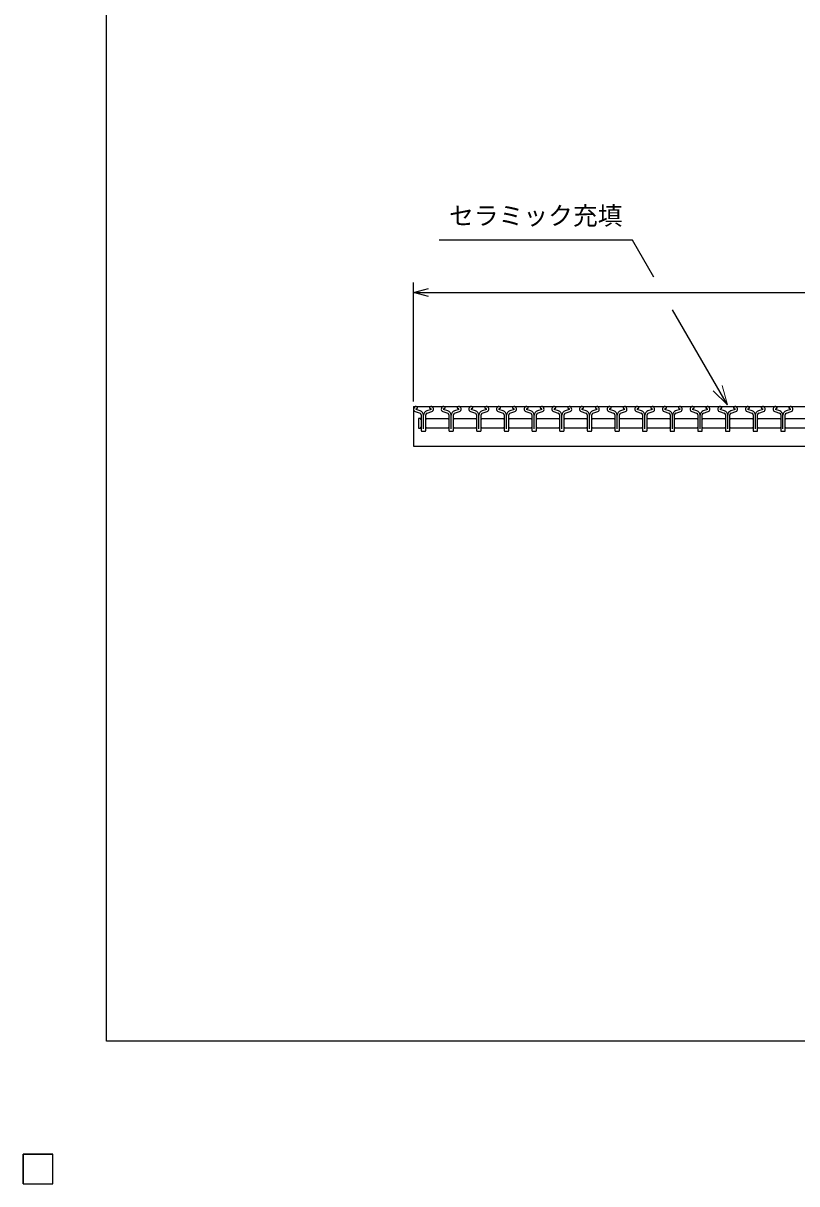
# Model space of a CAD drawing. Units: millimetres, scale not verified. Extents: x -1820 to 1724, y -1285 to 1059.
# Drawn here: x -1820 to -1039, y -1285 to -114 of the extents above; entities that cross this region are included whole.
import ezdxf
from ezdxf.enums import TextEntityAlignment as Align

# ---------------------------------------------------------------- set-up
doc = ezdxf.new("R2010")
doc.units = ezdxf.units.MM
doc.header["$LTSCALE"] = 10
for name, color, linetype, lineweight in [('0_2', 150, 'Continuous', 25), ('16', 3, 'Continuous', 25), ('22', 2, 'Continuous', 25)]:
    doc.layers.add(name, color=color, linetype=linetype, lineweight=lineweight)
doc.styles.add('ベクトル', font='')
doc.styles.get('ベクトル').set_extended_font_data('ベクトル')

msp = doc.modelspace()

# ---------------------------------------------------------------- linework, layer by layer
at = {"layer": '0_2'}
for p, q in [((-1736, -1141), (-1736, 1059)), ((1724, -1141), (-1736, -1141))]:
    msp.add_line(p, q, dxfattribs=at)
at = {"layer": '0_2', "color": 4}
for p, q in [((-1205.28, -333.27), (-1400.28, -333.27)), ((-1183.66, -370.72), (-1205.28, -333.27)), ((-1109.45, -499.26), (-1164.76, -403.46))]:
    msp.add_line(p, q, dxfattribs=at)
at = {"layer": '0_2', "color": 4, "lineweight": 13}
for p, q in [((-1123.59, -485.11), (-1109.45, -499.26)), ((-1109.45, -499.26), (-1114.63, -479.94))]:
    msp.add_line(p, q, dxfattribs=at)
at = {"layer": '16'}
for p, q in [((-1426, -501), (-430, -501)), ((-1426, -501), (-1426, -541)), ((-1423.46, -503.31), (-1422.02, -502.61)), ((-1422.02, -502.61), (-1422.02, -502.38)), ((-1410, -502.38), (-1410, -502.61)), ((-1410, -502.61), (-1408.56, -503.31)), ((-1395.56, -503.31), (-1394.12, -502.61)), ((-1394.12, -502.61), (-1394.12, -502.38)), ((-1382.1, -502.38), (-1382.1, -502.61)), ((-1382.1, -502.61), (-1380.66, -503.31)), ((-1367.66, -503.31), (-1366.22, -502.61)), ((-1366.22, -502.61), (-1366.22, -502.38)), ((-1354.2, -502.38), (-1354.2, -502.61)), ((-1354.2, -502.61), (-1352.76, -503.31)), ((-1339.76, -503.31), (-1338.32, -502.61)), ((-1338.32, -502.61), (-1338.32, -502.38)), ((-1326.3, -502.38), (-1326.3, -502.61)), ((-1326.3, -502.61), (-1324.86, -503.31)), ((-1311.86, -503.31), (-1310.42, -502.61)), ((-1310.42, -502.61), (-1310.42, -502.38)), ((-1298.4, -502.38), (-1298.4, -502.61)), ((-1298.4, -502.61), (-1296.96, -503.31)), ((-1283.96, -503.31), (-1282.52, -502.61)), ((-1282.52, -502.61), (-1282.52, -502.38)), ((-1270.5, -502.38), (-1270.5, -502.61)), ((-1270.5, -502.61), (-1269.06, -503.31)), ((-1256.06, -503.31), (-1254.62, -502.61)), ((-1254.62, -502.61), (-1254.62, -502.38)), ((-1242.6, -502.38), (-1242.6, -502.61)), ((-1242.6, -502.61), (-1241.16, -503.31)), ((-1228.16, -503.31), (-1226.72, -502.61)), ((-1226.72, -502.61), (-1226.72, -502.38)), ((-1214.7, -502.38), (-1214.7, -502.61)), ((-1214.7, -502.61), (-1213.26, -503.31)), ((-1200.26, -503.31), (-1198.82, -502.61)), ((-1198.82, -502.61), (-1198.82, -502.38)), ((-1186.8, -502.38), (-1186.8, -502.61)), ((-1186.8, -502.61), (-1185.36, -503.31)), ((-1172.36, -503.31), (-1170.92, -502.61)), ((-1170.92, -502.61), (-1170.92, -502.38)), ((-1158.9, -502.38), (-1158.9, -502.61)), ((-1158.9, -502.61), (-1157.46, -503.31)), ((-1144.46, -503.31), (-1143.02, -502.61)), ((-1143.02, -502.61), (-1143.02, -502.38)), ((-1131, -502.38), (-1131, -502.61)), ((-1131, -502.61), (-1129.56, -503.31)), ((-1116.56, -503.31), (-1115.12, -502.61)), ((-1115.12, -502.61), (-1115.12, -502.38)), ((-1103.1, -502.38), (-1103.1, -502.61)), ((-1103.1, -502.61), (-1101.66, -503.31)), ((-1088.66, -503.31), (-1087.22, -502.61)), ((-1087.22, -502.61), (-1087.22, -502.38)), ((-1075.2, -502.38), (-1075.2, -502.61)), ((-1075.2, -502.61), (-1073.76, -503.31)), ((-1060.76, -503.31), (-1059.32, -502.61)), ((-1059.32, -502.61), (-1059.32, -502.38)), ((-1047.3, -502.38), (-1047.3, -502.61)), ((-1047.3, -502.61), (-1045.86, -503.31)), ((-1424.38, -506.18), (-1419.51, -507.89)), ((-1419.3, -505.53), (-1423.62, -504.01)), ((-1419.25, -513), (-1421.25, -513)), ((-1421.25, -513), (-1421.25, -523)), ((-1418.25, -514), (-1419.25, -513)), ((-1418.31, -509.59), (-1418.31, -525.31)), ((-1416, -523.71), (-1416, -509.64)), ((-1413.75, -514), (-1412.75, -513)), ((-1413.71, -525.31), (-1413.71, -509.59)), ((-1412.75, -513), (-1391.35, -513)), ((-1408.4, -504.01), (-1412.72, -505.53)), ((-1412.51, -507.89), (-1407.64, -506.18)), ((-1396.48, -506.18), (-1391.61, -507.89)), ((-1391.4, -505.53), (-1395.72, -504.01)), ((-1391.35, -513), (-1390.35, -514)), ((-1390.41, -509.59), (-1390.41, -525.31)), ((-1388.1, -523.71), (-1388.1, -509.64)), ((-1385.85, -514), (-1384.85, -513)), ((-1385.81, -525.31), (-1385.81, -509.59)), ((-1384.85, -513), (-1363.45, -513)), ((-1380.5, -504.01), (-1384.82, -505.53)), ((-1384.61, -507.89), (-1379.74, -506.18)), ((-1368.58, -506.18), (-1363.71, -507.89)), ((-1363.5, -505.53), (-1367.82, -504.01)), ((-1363.45, -513), (-1362.45, -514)), ((-1362.51, -509.59), (-1362.51, -525.31)), ((-1360.2, -523.71), (-1360.2, -509.64)), ((-1357.95, -514), (-1356.95, -513)), ((-1357.91, -525.31), (-1357.91, -509.59)), ((-1356.95, -513), (-1335.55, -513)), ((-1352.6, -504.01), (-1356.92, -505.53)), ((-1356.71, -507.89), (-1351.84, -506.18)), ((-1340.68, -506.18), (-1335.81, -507.89)), ((-1335.6, -505.53), (-1339.92, -504.01)), ((-1335.55, -513), (-1334.55, -514)), ((-1334.61, -509.59), (-1334.61, -525.31)), ((-1332.3, -523.71), (-1332.3, -509.64)), ((-1330.05, -514), (-1329.05, -513)), ((-1330.01, -525.31), (-1330.01, -509.59)), ((-1329.05, -513), (-1307.65, -513)), ((-1324.7, -504.01), (-1329.02, -505.53)), ((-1328.81, -507.89), (-1323.94, -506.18)), ((-1312.78, -506.18), (-1307.91, -507.89)), ((-1307.7, -505.53), (-1312.02, -504.01)), ((-1307.65, -513), (-1306.65, -514)), ((-1306.71, -509.59), (-1306.71, -525.31)), ((-1304.4, -523.71), (-1304.4, -509.64)), ((-1302.15, -514), (-1301.15, -513)), ((-1302.11, -525.31), (-1302.11, -509.59)), ((-1301.15, -513), (-1279.75, -513)), ((-1296.8, -504.01), (-1301.12, -505.53)), ((-1300.91, -507.89), (-1296.04, -506.18)), ((-1284.88, -506.18), (-1280.01, -507.89)), ((-1279.8, -505.53), (-1284.12, -504.01)), ((-1279.75, -513), (-1278.75, -514)), ((-1278.81, -509.59), (-1278.81, -525.31)), ((-1276.5, -523.71), (-1276.5, -509.64)), ((-1274.25, -514), (-1273.25, -513)), ((-1274.21, -525.31), (-1274.21, -509.59)), ((-1273.25, -513), (-1251.85, -513)), ((-1268.9, -504.01), (-1273.22, -505.53)), ((-1273.01, -507.89), (-1268.14, -506.18)), ((-1256.98, -506.18), (-1252.11, -507.89)), ((-1251.9, -505.53), (-1256.22, -504.01)), ((-1251.85, -513), (-1250.85, -514)), ((-1250.91, -509.59), (-1250.91, -525.31)), ((-1248.6, -523.71), (-1248.6, -509.64)), ((-1246.35, -514), (-1245.35, -513)), ((-1246.31, -525.31), (-1246.31, -509.59)), ((-1245.35, -513), (-1223.95, -513)), ((-1241, -504.01), (-1245.32, -505.53)), ((-1245.11, -507.89), (-1240.24, -506.18)), ((-1229.08, -506.18), (-1224.21, -507.89)), ((-1224, -505.53), (-1228.32, -504.01)), ((-1223.95, -513), (-1222.95, -514)), ((-1223.01, -509.59), (-1223.01, -525.31)), ((-1220.7, -523.71), (-1220.7, -509.64)), ((-1218.45, -514), (-1217.45, -513)), ((-1218.41, -525.31), (-1218.41, -509.59)), ((-1217.45, -513), (-1196.05, -513)), ((-1213.1, -504.01), (-1217.42, -505.53)), ((-1217.21, -507.89), (-1212.34, -506.18)), ((-1201.18, -506.18), (-1196.31, -507.89)), ((-1196.1, -505.53), (-1200.42, -504.01)), ((-1196.05, -513), (-1195.05, -514)), ((-1195.11, -509.59), (-1195.11, -525.31)), ((-1192.8, -523.71), (-1192.8, -509.64)), ((-1190.55, -514), (-1189.55, -513)), ((-1190.51, -525.31), (-1190.51, -509.59)), ((-1189.55, -513), (-1168.15, -513)), ((-1185.2, -504.01), (-1189.52, -505.53)), ((-1189.31, -507.89), (-1184.44, -506.18)), ((-1173.28, -506.18), (-1168.41, -507.89)), ((-1168.2, -505.53), (-1172.52, -504.01)), ((-1168.15, -513), (-1167.15, -514)), ((-1167.21, -509.59), (-1167.21, -525.31)), ((-1164.9, -523.71), (-1164.9, -509.64)), ((-1162.65, -514), (-1161.65, -513)), ((-1162.61, -525.31), (-1162.61, -509.59)), ((-1161.65, -513), (-1140.25, -513)), ((-1157.3, -504.01), (-1161.62, -505.53)), ((-1161.41, -507.89), (-1156.54, -506.18)), ((-1145.38, -506.18), (-1140.51, -507.89)), ((-1140.3, -505.53), (-1144.62, -504.01)), ((-1140.25, -513), (-1139.25, -514)), ((-1139.31, -509.59), (-1139.31, -525.31)), ((-1137, -523.71), (-1137, -509.64)), ((-1134.75, -514), (-1133.75, -513)), ((-1134.71, -525.31), (-1134.71, -509.59)), ((-1133.75, -513), (-1112.35, -513)), ((-1129.4, -504.01), (-1133.72, -505.53)), ((-1133.51, -507.89), (-1128.64, -506.18)), ((-1117.48, -506.18), (-1112.61, -507.89)), ((-1112.4, -505.53), (-1116.72, -504.01)), ((-1112.35, -513), (-1111.35, -514)), ((-1111.41, -509.59), (-1111.41, -525.31)), ((-1109.1, -523.71), (-1109.1, -509.64)), ((-1106.85, -514), (-1105.85, -513)), ((-1106.81, -525.31), (-1106.81, -509.59)), ((-1105.85, -513), (-1084.45, -513)), ((-1101.5, -504.01), (-1105.82, -505.53)), ((-1105.61, -507.89), (-1100.74, -506.18)), ((-1089.58, -506.18), (-1084.71, -507.89)), ((-1084.5, -505.53), (-1088.82, -504.01)), ((-1084.45, -513), (-1083.45, -514)), ((-1083.51, -509.59), (-1083.51, -525.31)), ((-1081.2, -523.71), (-1081.2, -509.64)), ((-1078.95, -514), (-1077.95, -513)), ((-1078.91, -525.31), (-1078.91, -509.59)), ((-1077.95, -513), (-1056.55, -513)), ((-1073.6, -504.01), (-1077.92, -505.53)), ((-1077.71, -507.89), (-1072.84, -506.18)), ((-1061.68, -506.18), (-1056.81, -507.89)), ((-1056.6, -505.53), (-1060.92, -504.01)), ((-1056.55, -513), (-1055.55, -514)), ((-1055.61, -509.59), (-1055.61, -525.31)), ((-1053.3, -523.71), (-1053.3, -509.64)), ((-1051.05, -514), (-1050.05, -513)), ((-1051.01, -525.31), (-1051.01, -509.59)), ((-1050.05, -513), (-1028.65, -513)), ((-1045.7, -504.01), (-1050.02, -505.53)), ((-1049.81, -507.89), (-1044.94, -506.18)), ((-1421.25, -523), (-1419.25, -523)), ((-1419.25, -523), (-1418.25, -522)), ((-1417.61, -526.01), (-1414.41, -526.01)), ((-1412.75, -523), (-1413.75, -522)), ((-1391.35, -523), (-1412.75, -523)), ((-1390.35, -522), (-1391.35, -523)), ((-1389.71, -526.01), (-1386.51, -526.01)), ((-1384.85, -523), (-1385.85, -522)), ((-1363.45, -523), (-1384.85, -523)), ((-1362.45, -522), (-1363.45, -523)), ((-1361.81, -526.01), (-1358.61, -526.01)), ((-1356.95, -523), (-1357.95, -522)), ((-1335.55, -523), (-1356.95, -523)), ((-1334.55, -522), (-1335.55, -523)), ((-1333.91, -526.01), (-1330.71, -526.01)), ((-1329.05, -523), (-1330.05, -522)), ((-1307.65, -523), (-1329.05, -523)), ((-1306.65, -522), (-1307.65, -523)), ((-1306.01, -526.01), (-1302.81, -526.01)), ((-1301.15, -523), (-1302.15, -522)), ((-1279.75, -523), (-1301.15, -523)), ((-1278.75, -522), (-1279.75, -523)), ((-1278.11, -526.01), (-1274.91, -526.01)), ((-1273.25, -523), (-1274.25, -522)), ((-1251.85, -523), (-1273.25, -523)), ((-1250.85, -522), (-1251.85, -523)), ((-1250.21, -526.01), (-1247.01, -526.01)), ((-1245.35, -523), (-1246.35, -522)), ((-1223.95, -523), (-1245.35, -523)), ((-1222.95, -522), (-1223.95, -523)), ((-1222.31, -526.01), (-1219.11, -526.01)), ((-1217.45, -523), (-1218.45, -522)), ((-1196.05, -523), (-1217.45, -523)), ((-1195.05, -522), (-1196.05, -523)), ((-1194.41, -526.01), (-1191.21, -526.01)), ((-1189.55, -523), (-1190.55, -522)), ((-1168.15, -523), (-1189.55, -523)), ((-1167.15, -522), (-1168.15, -523)), ((-1166.51, -526.01), (-1163.31, -526.01)), ((-1161.65, -523), (-1162.65, -522)), ((-1140.25, -523), (-1161.65, -523)), ((-1139.25, -522), (-1140.25, -523)), ((-1138.61, -526.01), (-1135.41, -526.01)), ((-1133.75, -523), (-1134.75, -522)), ((-1112.35, -523), (-1133.75, -523)), ((-1111.35, -522), (-1112.35, -523)), ((-1110.71, -526.01), (-1107.51, -526.01)), ((-1105.85, -523), (-1106.85, -522)), ((-1084.45, -523), (-1105.85, -523)), ((-1083.45, -522), (-1084.45, -523)), ((-1082.81, -526.01), (-1079.61, -526.01)), ((-1077.95, -523), (-1078.95, -522)), ((-1056.55, -523), (-1077.95, -523)), ((-1055.55, -522), (-1056.55, -523)), ((-1054.91, -526.01), (-1051.71, -526.01)), ((-1050.05, -523), (-1051.05, -522)), ((-1028.65, -523), (-1050.05, -523)), ((-1426, -541), (-430, -541)), ((-1820, -1255), (-1790, -1255)), ((-1820, -1285), (-1820, -1255)), ((-1820, -1255), (-1790, -1255)), ((-1820, -1285), (-1820, -1255)), ((-1820, -1255), (-1790, -1255)), ((-1820, -1285), (-1820, -1255)), ((-1820, -1255), (-1790, -1255)), ((-1820, -1285), (-1820, -1255)), ((-1820, -1255), (-1790, -1255)), ((-1820, -1285), (-1820, -1255)), ((-1790, -1285), (-1790, -1255)), ((-1790, -1285), (-1790, -1255)), ((-1790, -1285), (-1790, -1255)), ((-1790, -1285), (-1790, -1255)), ((-1790, -1285), (-1790, -1255)), ((-1820, -1285), (-1790, -1285)), ((-1820, -1285), (-1790, -1285)), ((-1820, -1285), (-1790, -1285)), ((-1820, -1285), (-1790, -1285)), ((-1820, -1285), (-1790, -1285))]:
    msp.add_line(p, q, dxfattribs=at)
for centre, radius, start, end in [((-1423.31, -503.7), 2.7, 90.98, 246.68), ((-1423.29, -503.72), 0.44, 111.91, 222.33), ((-1423.47, -502.45), 1.45, 2.5, 85.55), ((-1408.55, -502.45), 1.45, 94.45, 177.5), ((-1408.71, -503.7), 2.7, 293.32, 89.02002), ((-1408.73, -503.72), 0.44, 317.67, 68.08999), ((-1395.41, -503.7), 2.7, 90.98, 246.68), ((-1395.39, -503.72), 0.44, 111.91, 222.33), ((-1395.57, -502.45), 1.45, 2.5, 85.55), ((-1380.65, -502.45), 1.45, 94.45, 177.5), ((-1380.81, -503.7), 2.7, 293.32, 89.02002), ((-1380.83, -503.72), 0.44, 317.67, 68.08999), ((-1367.51, -503.7), 2.7, 90.98, 246.68), ((-1367.49, -503.72), 0.44, 111.91, 222.33), ((-1367.67, -502.45), 1.45, 2.5, 85.55), ((-1352.75, -502.45), 1.45, 94.45, 177.5), ((-1352.91, -503.7), 2.7, 293.32, 89.02002), ((-1352.93, -503.72), 0.44, 317.67, 68.08999), ((-1339.61, -503.7), 2.7, 90.98, 246.68), ((-1339.59, -503.72), 0.44, 111.91, 222.33), ((-1339.77, -502.45), 1.45, 2.5, 85.55), ((-1324.85, -502.45), 1.45, 94.45, 177.5), ((-1325.01, -503.7), 2.7, 293.32, 89.02002), ((-1325.03, -503.72), 0.44, 317.67, 68.08999), ((-1311.71, -503.7), 2.7, 90.98, 246.68), ((-1311.69, -503.72), 0.44, 111.91, 222.33), ((-1311.87, -502.45), 1.45, 2.5, 85.55), ((-1296.95, -502.45), 1.45, 94.45, 177.5), ((-1297.11, -503.7), 2.7, 293.32, 89.02002), ((-1297.13, -503.72), 0.44, 317.67, 68.08999), ((-1283.81, -503.7), 2.7, 90.98, 246.68), ((-1283.79, -503.72), 0.44, 111.91, 222.33), ((-1283.97, -502.45), 1.45, 2.5, 85.55), ((-1269.05, -502.45), 1.45, 94.45, 177.5), ((-1269.21, -503.7), 2.7, 293.32, 89.02002), ((-1269.23, -503.72), 0.44, 317.67, 68.08999), ((-1255.91, -503.7), 2.7, 90.98, 246.68), ((-1255.89, -503.72), 0.44, 111.91, 222.33), ((-1256.07, -502.45), 1.45, 2.5, 85.55), ((-1241.15, -502.45), 1.45, 94.45, 177.5), ((-1241.31, -503.7), 2.7, 293.32, 89.02002), ((-1241.33, -503.72), 0.44, 317.67, 68.08999), ((-1228.01, -503.7), 2.7, 90.98, 246.68), ((-1227.99, -503.72), 0.44, 111.91, 222.33), ((-1228.17, -502.45), 1.45, 2.5, 85.55), ((-1213.25, -502.45), 1.45, 94.45, 177.5), ((-1213.41, -503.7), 2.7, 293.32, 89.02002), ((-1213.43, -503.72), 0.44, 317.67, 68.08999), ((-1200.11, -503.7), 2.7, 90.98, 246.68), ((-1200.09, -503.72), 0.44, 111.91, 222.33), ((-1200.27, -502.45), 1.45, 2.5, 85.55), ((-1185.35, -502.45), 1.45, 94.45, 177.5), ((-1185.51, -503.7), 2.7, 293.32, 89.02002), ((-1185.53, -503.72), 0.44, 317.67, 68.08999), ((-1172.21, -503.7), 2.7, 90.98, 246.68), ((-1172.19, -503.72), 0.44, 111.91, 222.33), ((-1172.37, -502.45), 1.45, 2.5, 85.55), ((-1157.45, -502.45), 1.45, 94.45, 177.5), ((-1157.61, -503.7), 2.7, 293.32, 89.02002), ((-1157.63, -503.72), 0.44, 317.67, 68.08999), ((-1144.31, -503.7), 2.7, 90.98, 246.68), ((-1144.29, -503.72), 0.44, 111.91, 222.33), ((-1144.47, -502.45), 1.45, 2.5, 85.55), ((-1129.55, -502.45), 1.45, 94.45, 177.5), ((-1129.71, -503.7), 2.7, 293.32, 89.02002), ((-1129.73, -503.72), 0.44, 317.67, 68.08999), ((-1116.41, -503.7), 2.7, 90.98, 246.68), ((-1116.39, -503.72), 0.44, 111.91, 222.33), ((-1116.57, -502.45), 1.45, 2.5, 85.55), ((-1101.65, -502.45), 1.45, 94.45, 177.5), ((-1101.81, -503.7), 2.7, 293.32, 89.02002), ((-1101.83, -503.72), 0.44, 317.67, 68.08999), ((-1088.51, -503.7), 2.7, 90.98, 246.68), ((-1088.49, -503.72), 0.44, 111.91, 222.33), ((-1088.67, -502.45), 1.45, 2.5, 85.55), ((-1073.75, -502.45), 1.45, 94.45, 177.5), ((-1073.91, -503.7), 2.7, 293.32, 89.02002), ((-1073.93, -503.72), 0.44, 317.67, 68.08999), ((-1060.61, -503.7), 2.7, 90.98, 246.68), ((-1060.59, -503.72), 0.44, 111.91, 222.33), ((-1060.77, -502.45), 1.45, 2.5, 85.55), ((-1045.85, -502.45), 1.45, 94.45, 177.5), ((-1046.01, -503.7), 2.7, 293.32, 89.02002), ((-1046.03, -503.72), 0.44, 317.67, 68.08999), ((-1420.11, -509.59), 1.8, 0, 70.58), ((-1420.59, -509.94), 4.6, 3.78, 73.7), ((-1411.43, -509.94), 4.6, 106.3, 176.22), ((-1411.91, -509.59), 1.8, 109.42, 180), ((-1392.21, -509.59), 1.8, 0, 70.58), ((-1392.69, -509.94), 4.6, 3.78, 73.7), ((-1383.53, -509.94), 4.6, 106.3, 176.22), ((-1384.01, -509.59), 1.8, 109.42, 180), ((-1364.31, -509.59), 1.8, 0, 70.58), ((-1364.79, -509.94), 4.6, 3.78, 73.7), ((-1355.63, -509.94), 4.6, 106.3, 176.22), ((-1356.11, -509.59), 1.8, 109.42, 180), ((-1336.41, -509.59), 1.8, 0, 70.58), ((-1336.89, -509.94), 4.6, 3.78, 73.7), ((-1327.73, -509.94), 4.6, 106.3, 176.22), ((-1328.21, -509.59), 1.8, 109.42, 180), ((-1308.51, -509.59), 1.8, 0, 70.58), ((-1308.99, -509.94), 4.6, 3.78, 73.7), ((-1299.83, -509.94), 4.6, 106.3, 176.22), ((-1300.31, -509.59), 1.8, 109.42, 180), ((-1280.61, -509.59), 1.8, 0, 70.58), ((-1281.09, -509.94), 4.6, 3.78, 73.7), ((-1271.93, -509.94), 4.6, 106.3, 176.22), ((-1272.41, -509.59), 1.8, 109.42, 180), ((-1252.71, -509.59), 1.8, 0, 70.58), ((-1253.19, -509.94), 4.6, 3.78, 73.7), ((-1244.03, -509.94), 4.6, 106.3, 176.22), ((-1244.51, -509.59), 1.8, 109.42, 180), ((-1224.81, -509.59), 1.8, 0, 70.58), ((-1225.29, -509.94), 4.6, 3.78, 73.7), ((-1216.13, -509.94), 4.6, 106.3, 176.22), ((-1216.61, -509.59), 1.8, 109.42, 180), ((-1196.91, -509.59), 1.8, 0, 70.58), ((-1197.39, -509.94), 4.6, 3.78, 73.7), ((-1188.23, -509.94), 4.6, 106.3, 176.22), ((-1188.71, -509.59), 1.8, 109.42, 180), ((-1169.01, -509.59), 1.8, 0, 70.58), ((-1169.49, -509.94), 4.6, 3.78, 73.7), ((-1160.33, -509.94), 4.6, 106.3, 176.22), ((-1160.81, -509.59), 1.8, 109.42, 180), ((-1141.11, -509.59), 1.8, 0, 70.58), ((-1141.59, -509.94), 4.6, 3.78, 73.7), ((-1132.43, -509.94), 4.6, 106.3, 176.22), ((-1132.91, -509.59), 1.8, 109.42, 180), ((-1113.21, -509.59), 1.8, 0, 70.58), ((-1113.69, -509.94), 4.6, 3.78, 73.7), ((-1104.53, -509.94), 4.6, 106.3, 176.22), ((-1105.01, -509.59), 1.8, 109.42, 180), ((-1085.31, -509.59), 1.8, 0, 70.58), ((-1085.79, -509.94), 4.6, 3.78, 73.7), ((-1076.63, -509.94), 4.6, 106.3, 176.22), ((-1077.11, -509.59), 1.8, 109.42, 180), ((-1057.41, -509.59), 1.8, 0, 70.58), ((-1057.89, -509.94), 4.6, 3.78, 73.7), ((-1048.73, -509.94), 4.6, 106.3, 176.22), ((-1049.21, -509.59), 1.8, 109.42, 180), ((-1417.61, -525.31), 0.7, 180, 270), ((-1414.41, -525.31), 0.7, 270, 0), ((-1389.71, -525.31), 0.7, 180, 270), ((-1386.51, -525.31), 0.7, 270, 0), ((-1361.81, -525.31), 0.7, 180, 270), ((-1358.61, -525.31), 0.7, 270, 0), ((-1333.91, -525.31), 0.7, 180, 270), ((-1330.71, -525.31), 0.7, 270, 0), ((-1306.01, -525.31), 0.7, 180, 270), ((-1302.81, -525.31), 0.7, 270, 0), ((-1278.11, -525.31), 0.7, 180, 270), ((-1274.91, -525.31), 0.7, 270, 0), ((-1250.21, -525.31), 0.7, 180, 270), ((-1247.01, -525.31), 0.7, 270, 0), ((-1222.31, -525.31), 0.7, 180, 270), ((-1219.11, -525.31), 0.7, 270, 0), ((-1194.41, -525.31), 0.7, 180, 270), ((-1191.21, -525.31), 0.7, 270, 0), ((-1166.51, -525.31), 0.7, 180, 270), ((-1163.31, -525.31), 0.7, 270, 0), ((-1138.61, -525.31), 0.7, 180, 270), ((-1135.41, -525.31), 0.7, 270, 0), ((-1110.71, -525.31), 0.7, 180, 270), ((-1107.51, -525.31), 0.7, 270, 0), ((-1082.81, -525.31), 0.7, 180, 270), ((-1079.61, -525.31), 0.7, 270, 0), ((-1054.91, -525.31), 0.7, 180, 270), ((-1051.71, -525.31), 0.7, 270, 0)]:
    msp.add_arc(centre, radius, start, end, dxfattribs=at)
at = {"layer": '22', "color": 4}
for p, q in [((-1426, -496), (-1426, -376)), ((-1426, -386), (-1411, -382)), ((-1411, -390), (-1426, -386)), ((-1426, -386), (-430, -386)), ((-1790, -1255), (-1820, -1255)), ((-1820, -1255), (-1820, -1285)), ((-1790, -1255), (-1820, -1255)), ((-1820, -1255), (-1820, -1285)), ((-1790, -1255), (-1820, -1255)), ((-1820, -1255), (-1820, -1285)), ((-1790, -1285), (-1790, -1255)), ((-1790, -1285), (-1790, -1255)), ((-1790, -1285), (-1790, -1255)), ((-1820, -1285), (-1790, -1285)), ((-1820, -1285), (-1790, -1285)), ((-1820, -1285), (-1790, -1285))]:
    msp.add_line(p, q, dxfattribs=at)
at = {"layer": '22'}
for p, q in [((-1790, -1255), (-1820, -1255)), ((-1820, -1255), (-1820, -1285)), ((-1790, -1255), (-1820, -1255)), ((-1820, -1255), (-1820, -1285)), ((-1790, -1255), (-1820, -1255)), ((-1820, -1255), (-1820, -1285)), ((-1790, -1285), (-1790, -1255)), ((-1790, -1285), (-1790, -1255)), ((-1790, -1285), (-1790, -1255)), ((-1820, -1285), (-1790, -1285)), ((-1820, -1285), (-1790, -1285)), ((-1820, -1285), (-1790, -1285))]:
    msp.add_line(p, q, dxfattribs=at)

# ---------------------------------------------------------------- texts
at = {"layer": '0_2', "color": 2, "style": 'ベクトル'}
msp.add_text('セラミック充填', height=18.33, dxfattribs=at).set_placement((-1215.28, -323.27), align=Align.BOTTOM_RIGHT)

doc.saveas('drawing.dxf')
